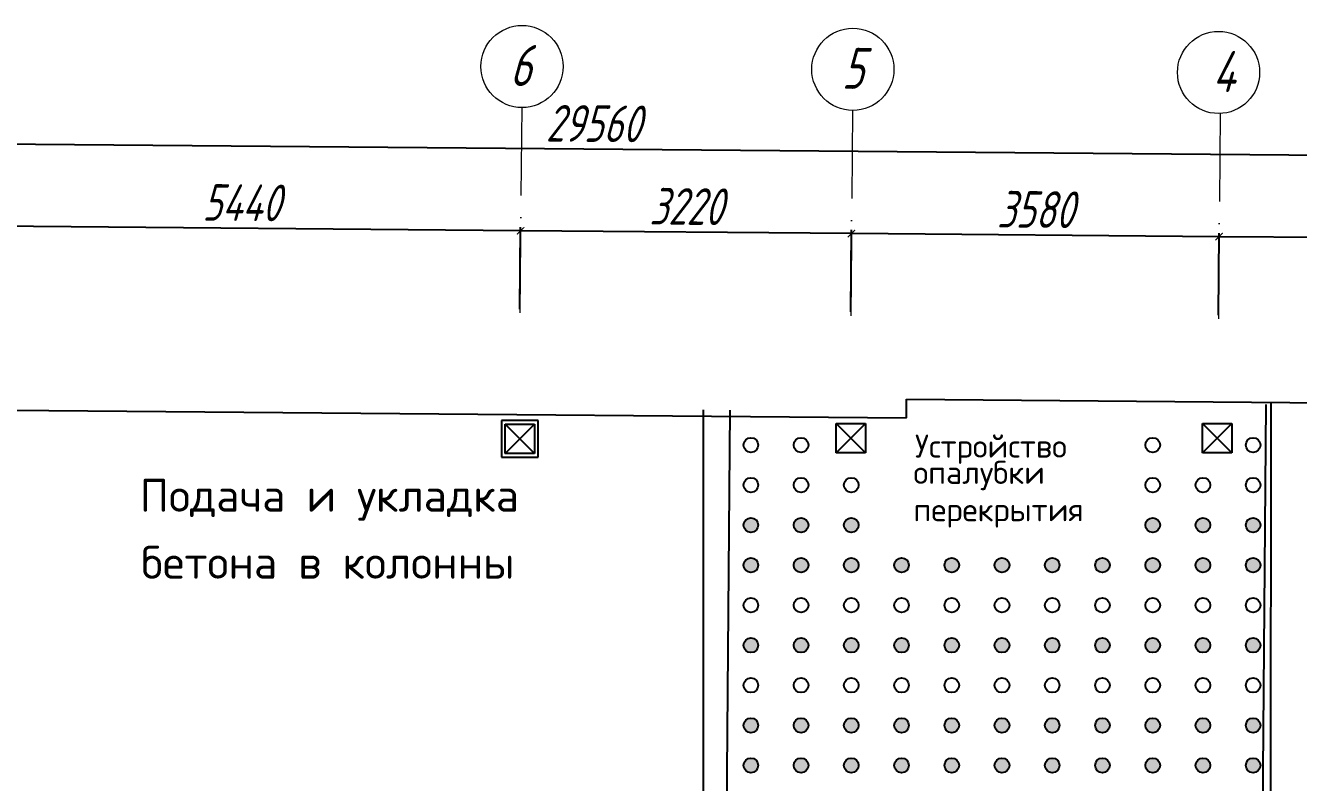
# Model space of a CAD drawing. Header units: millimetres. Extents: x 5763 to 12018931, y 39842 to 3600577.
# Drawn here: x 870921 to 888274, y 836778 to 847104 of the extents above; entities that cross this region are included whole.
import ezdxf

# ---------------------------------------------------------------- set-up
doc = ezdxf.new("R2010")
doc.units = ezdxf.units.MM
doc.linetypes.add('ACAD_ISO10W100', pattern=[18, 12, -3, 0, -3])
doc.layers.add('!Форматы', color=7, linetype='Continuous')
doc.layers.add('Архитектура', color=7, linetype='Continuous')
doc.layers.add('разм', color=5, linetype='Continuous', lineweight=15)
doc.styles.add('ISOCPEUR', font='isocpeur.ttf')
doc.styles.get("Standard").update_dxf_attribs({"font": 'romans.shx', "width": 0.7, "oblique": 15, "height": 500})
doc.styles.add('VSSP_ROMANS07', font='romans.shx', dxfattribs={"width": 0.7, "oblique": 15, "height": 250})
doc.dimstyles.new('Копия ISO-25', dxfattribs={"dimtxt": 250, "dimasz": 100, "dimexe": 50, "dimexo": 50, "dimgap": 100, "dimtad": 1, "dimdec": 0, "dimtxsty": 'Standard', "dimblk": 'ARCHTICK', "dimcen": 50, "dimadec": 0, "dimazin": 0, "dimtfac": 1, "dimtdec": 0, "dimtmove": 0, "dimatfit": 3, "dimldrblk": 'ARCHTICK', "dimfxl": 1, "dimarcsym": 0})

# ---------------------------------------------------------------- blocks, each defined once
blk = doc.blocks.new('_ArchTick')
at = {"color": 0, "linetype": 'ByBlock', "const_width": 0.15}
blk.add_lwpolyline([(-0.5, -0.5), (0.5, 0.5)], dxfattribs=at)
blk = doc.blocks.new('*D190')
at = {"layer": 'Defpoints', "color": 0, "transparency": 16777216}
for p in [(857969, 845593), (857969, 845593), (899353, 845239)]:
    blk.add_point(p, dxfattribs=at)
at = {"layer": 'Архитектура', "color": 0, "lineweight": -2, "transparency": 16777216}
for p, q in [((899353, 845239), (857969, 845593)), ((857969, 845543), (857969, 845543)), ((899353, 845289), (899353, 845289))]:
    blk.add_line(p, q, dxfattribs=at)
at = {"layer": 'Архитектура', "color": 0, "lineweight": -2, "transparency": 16777216, "xscale": 100, "yscale": 100, "zscale": 100}
for p, rotation in [((857969, 845593), 179.5101678472692), ((899353, 845239), 359.5101678472692)]:
    blk.add_blockref('_ArchTick', p, dxfattribs=dict(at, rotation=rotation))
at = {"layer": 'Архитектура', "color": 0, "lineweight": 20, "transparency": 16777216, "insert": (878664, 845766), "char_height": 500, "attachment_point": 5, "rotation": 359.5102}
blk.add_mtext('29560', dxfattribs=at)
blk = doc.blocks.new('*D191')
at = {"layer": 'Defpoints', "color": 0, "transparency": 16777216}
for p in [(891116, 844189), (891116, 844189), (895198, 844154)]:
    blk.add_point(p, dxfattribs=at)
at = {"layer": 'Архитектура', "color": 0, "lineweight": -2, "transparency": 16777216}
for p, q in [((895199, 844204), (895199, 844204)), ((895198, 844154), (891116, 844189)), ((891116, 844139), (891116, 844139))]:
    blk.add_line(p, q, dxfattribs=at)
at = {"layer": 'Архитектура', "color": 0, "lineweight": -2, "transparency": 16777216, "xscale": 100, "yscale": 100, "zscale": 100}
for p, rotation in [((891116, 844189), 179.5101678472692), ((895198, 844154), 359.5101678472692)]:
    blk.add_blockref('_ArchTick', p, dxfattribs=dict(at, rotation=rotation))
at = {"layer": 'Архитектура', "color": 0, "lineweight": 20, "transparency": 16777216, "insert": (893160, 844522), "char_height": 500, "width": 61153.46, "attachment_point": 5, "rotation": 359.5102}
blk.add_mtext('2915', dxfattribs=at)
blk = doc.blocks.new('*D201')
at = {"layer": 'Defpoints', "color": 0, "transparency": 16777216}
for p in [(887190, 844223), (887181, 843103), (891107, 843069)]:
    blk.add_point(p, dxfattribs=at)
at = {"layer": 'Архитектура', "color": 0, "lineweight": -2, "transparency": 16777216}
for p, q in [((887181, 843153), (887191, 844273)), ((891116, 844189), (887190, 844223)), ((891107, 843119), (891117, 844239))]:
    blk.add_line(p, q, dxfattribs=at)
at = {"layer": 'Архитектура', "color": 0, "lineweight": -2, "transparency": 16777216, "xscale": 100, "yscale": 100, "zscale": 100}
for p, rotation in [((887190, 844223), 179.5101678472692), ((891116, 844189), 359.5101678472692)]:
    blk.add_blockref('_ArchTick', p, dxfattribs=dict(at, rotation=rotation))
at = {"layer": 'Архитектура', "color": 0, "lineweight": 20, "transparency": 16777216, "insert": (889156, 844556), "char_height": 500, "attachment_point": 5, "rotation": 359.5102}
blk.add_mtext('2805', dxfattribs=at)
blk = doc.blocks.new('*D192')
at = {"layer": 'Defpoints', "color": 0, "transparency": 16777216}
for p in [(877671, 844304), (877661, 843184), (882170, 843146)]:
    blk.add_point(p, dxfattribs=at)
at = {"layer": 'Архитектура', "color": 0, "lineweight": -2, "transparency": 16777216}
for p, q in [((877661, 843234), (877671, 844354)), ((882180, 844266), (877671, 844304)), ((882171, 843196), (882180, 844316))]:
    blk.add_line(p, q, dxfattribs=at)
at = {"layer": 'Архитектура', "color": 0, "lineweight": -2, "transparency": 16777216, "xscale": 100, "yscale": 100, "zscale": 100}
for p, rotation in [((877671, 844304), 179.5101678472692), ((882180, 844266), 359.5101678472692)]:
    blk.add_blockref('_ArchTick', p, dxfattribs=dict(at, rotation=rotation))
at = {"layer": 'Архитектура', "color": 0, "lineweight": 20, "transparency": 16777216, "insert": (879928, 844635), "char_height": 500, "width": 87154.5, "attachment_point": 5, "rotation": 359.5102}
blk.add_mtext('3220', dxfattribs=at)
blk = doc.blocks.new('*D204')
at = {"layer": 'Defpoints', "color": 0, "transparency": 16777216}
for p in [(882180, 844266), (882170, 843146), (887181, 843103)]:
    blk.add_point(p, dxfattribs=at)
at = {"layer": 'Архитектура', "color": 0, "lineweight": -2, "transparency": 16777216}
for p, q in [((882171, 843196), (882180, 844316)), ((887190, 844223), (882180, 844266)), ((887181, 843153), (887191, 844273))]:
    blk.add_line(p, q, dxfattribs=at)
at = {"layer": 'Архитектура', "color": 0, "lineweight": -2, "transparency": 16777216, "xscale": 100, "yscale": 100, "zscale": 100}
for p, rotation in [((882180, 844266), 179.5101678472692), ((887190, 844223), 359.5101678472692)]:
    blk.add_blockref('_ArchTick', p, dxfattribs=dict(at, rotation=rotation))
at = {"layer": 'Архитектура', "color": 0, "lineweight": 20, "transparency": 16777216, "insert": (884688, 844594), "char_height": 500, "attachment_point": 5, "rotation": 359.5102}
blk.add_mtext('3580', dxfattribs=at)
blk = doc.blocks.new('*D193')
at = {"layer": '!Форматы', "color": 0, "lineweight": -2, "transparency": 16777216}
for p, q in [((877671, 844304), (870056, 844369)), ((877671, 844354), (877671, 844354))]:
    blk.add_line(p, q, dxfattribs=at)
at = {"layer": 'Defpoints', "color": 0, "transparency": 16777216}
for p in [(870056, 844369), (870056, 844369), (877671, 844304)]:
    blk.add_point(p, dxfattribs=at)
at = {"layer": '!Форматы', "color": 0, "lineweight": -2, "transparency": 16777216, "xscale": 100, "yscale": 100, "zscale": 100}
for p, rotation in [((870056, 844369), 179.5101678472692), ((877671, 844304), 359.5101678472692)]:
    blk.add_blockref('_ArchTick', p, dxfattribs=dict(at, rotation=rotation))
at = {"layer": '!Форматы', "color": 0, "lineweight": 20, "transparency": 16777216, "insert": (873866, 844687), "char_height": 500, "attachment_point": 5, "rotation": 359.5102}
blk.add_mtext('5440', dxfattribs=at)

msp = doc.modelspace()

# ---------------------------------------------------------------- hatches: boundary and pattern name
h = msp.add_hatch(color=256)
h.dxf.hatch_style = 1
h.paths.add_polyline_path([(880908.76033, 840288.88976, 1), (880708.76033, 840288.88976, 1)])
h.paths.add_polyline_path([(880708.76033, 839742.72154, 1), (880908.76033, 839742.72154, 1)])
h.paths.add_polyline_path([(881393.37093, 839742.72154, 1), (881593.37093, 839742.72154, 1)])
h.paths.add_polyline_path([(881393.37093, 840288.88976, 1), (881593.37093, 840288.88976, 1)])
h.paths.add_polyline_path([(882077.98152, 840288.88976, 1), (882277.98152, 840288.88976, 1)])
h.paths.add_polyline_path([(882277.98152, 839742.72154, 1), (882077.98152, 839742.72154, 1)])
h.paths.add_polyline_path([(882762.59212, 839742.72154, 1), (882962.59212, 839742.72154, 1)])
h.paths.add_polyline_path([(883647.20271, 839742.72154, 1), (883447.20271, 839742.72154, 1)])
h.paths.add_polyline_path([(884331.81331, 839742.72154, 1), (884131.81331, 839742.72154, 1)])
h.paths.add_polyline_path([(885016.4239, 839742.72154, 1), (884816.4239, 839742.72154, 1)])
h.paths.add_polyline_path([(885701.03449, 839742.72154, 1), (885501.03449, 839742.72154, 1)])
h.paths.add_polyline_path([(886385.64509, 839742.72154, 1), (886185.64509, 839742.72154, 1)])
h.paths.add_polyline_path([(887070.25568, 839742.72154, 1), (886870.25568, 839742.72154, 1)])
h.paths.add_polyline_path([(887754.86628, 839742.72154, 1), (887554.86628, 839742.72154, 1)])
h.paths.add_polyline_path([(887554.86628, 840288.88976, 1), (887754.86628, 840288.88976, 1)])
h.paths.add_polyline_path([(887070.25568, 840288.88976, 1), (886870.25568, 840288.88976, 1)])
h.paths.add_polyline_path([(886385.64509, 840288.88976, 1), (886185.64509, 840288.88976, 1)])
h = msp.add_hatch(color=256)
h.dxf.hatch_style = 1
h.paths.add_polyline_path([(880908.76033, 838650.3851, 1), (880708.76033, 838650.3851, 1)])
h.paths.add_polyline_path([(881593.37093, 838650.3851, 1), (881393.37093, 838650.3851, 1)])
h.paths.add_polyline_path([(882277.98152, 838650.3851, 1), (882077.98152, 838650.3851, 1)])
h.paths.add_polyline_path([(882962.59212, 838650.3851, 1), (882762.59212, 838650.3851, 1)])
h.paths.add_polyline_path([(883647.20271, 838650.3851, 1), (883447.20271, 838650.3851, 1)])
h.paths.add_polyline_path([(884331.81331, 838650.3851, 1), (884131.81331, 838650.3851, 1)])
h = msp.add_hatch(color=256)
h.dxf.hatch_style = 1
h.paths.add_polyline_path([(882277.98152, 838650.3851, 1), (882077.98152, 838650.3851, 1)])
h.paths.add_polyline_path([(882962.59212, 838650.3851, 1), (882762.59212, 838650.3851, 1)])
h.paths.add_polyline_path([(883647.20271, 838650.3851, 1), (883447.20271, 838650.3851, 1)])
h.paths.add_polyline_path([(884331.81331, 838650.3851, 1), (884131.81331, 838650.3851, 1)])
h.paths.add_polyline_path([(885016.4239, 838650.3851, 1), (884816.4239, 838650.3851, 1)])
h.paths.add_polyline_path([(885701.03449, 838650.3851, 1), (885501.03449, 838650.3851, 1)])
h = msp.add_hatch(color=256)
h.dxf.hatch_style = 1
h.paths.add_polyline_path([(883647.20271, 838650.3851, 1), (883447.20271, 838650.3851, 1)])
h.paths.add_polyline_path([(884331.81331, 838650.3851, 1), (884131.81331, 838650.3851, 1)])
h.paths.add_polyline_path([(885016.4239, 838650.3851, 1), (884816.4239, 838650.3851, 1)])
h.paths.add_polyline_path([(885701.03449, 838650.3851, 1), (885501.03449, 838650.3851, 1)])
h.paths.add_polyline_path([(886385.64509, 838650.3851, 1), (886185.64509, 838650.3851, 1)])
h.paths.add_polyline_path([(887070.25568, 838650.3851, 1), (886870.25568, 838650.3851, 1)])
h = msp.add_hatch(color=256)
h.dxf.hatch_style = 1
h.paths.add_polyline_path([(884331.81331, 838650.3851, 1), (884131.81331, 838650.3851, 1)])
h.paths.add_polyline_path([(885016.4239, 838650.3851, 1), (884816.4239, 838650.3851, 1)])
h.paths.add_polyline_path([(885701.03449, 838650.3851, 1), (885501.03449, 838650.3851, 1)])
h.paths.add_polyline_path([(886385.64509, 838650.3851, 1), (886185.64509, 838650.3851, 1)])
h.paths.add_polyline_path([(887070.25568, 838650.3851, 1), (886870.25568, 838650.3851, 1)])
h.paths.add_polyline_path([(887754.86628, 838650.3851, 1), (887554.86628, 838650.3851, 1)])
h = msp.add_hatch(color=256)
h.dxf.hatch_style = 1
h.paths.add_polyline_path([(880708.76033, 837558.04866, 1), (880908.76033, 837558.04866, 1)])
h.paths.add_polyline_path([(881593.37093, 837558.04866, 1), (881393.37093, 837558.04866, 1)])
h.paths.add_polyline_path([(882277.98152, 837558.04866, 1), (882077.98152, 837558.04866, 1)])
h.paths.add_polyline_path([(882962.59212, 837558.04866, 1), (882762.59212, 837558.04866, 1)])
h.paths.add_polyline_path([(883647.20271, 837558.04866, 1), (883447.20271, 837558.04866, 1)])
h.paths.add_polyline_path([(884331.81331, 837558.04866, 1), (884131.81331, 837558.04866, 1)])
h.paths.add_polyline_path([(880908.76033, 837011.88044, 1), (880708.76033, 837011.88044, 1)])
h.paths.add_polyline_path([(881593.37093, 837011.88044, 1), (881393.37093, 837011.88044, 1)])
h.paths.add_polyline_path([(882277.98152, 837011.88044, 1), (882077.98152, 837011.88044, 1)])
h.paths.add_polyline_path([(882962.59212, 837011.88044, 1), (882762.59212, 837011.88044, 1)])
h.paths.add_polyline_path([(883647.20271, 837011.88044, 1), (883447.20271, 837011.88044, 1)])
h.paths.add_polyline_path([(884331.81331, 837011.88044, 1), (884131.81331, 837011.88044, 1)])
h = msp.add_hatch(color=256)
h.dxf.hatch_style = 1
h.paths.add_polyline_path([(882077.98152, 837558.04866, 1), (882277.98152, 837558.04866, 1)])
h.paths.add_polyline_path([(882962.59212, 837558.04866, 1), (882762.59212, 837558.04866, 1)])
h.paths.add_polyline_path([(883647.20271, 837558.04866, 1), (883447.20271, 837558.04866, 1)])
h.paths.add_polyline_path([(884331.81331, 837558.04866, 1), (884131.81331, 837558.04866, 1)])
h.paths.add_polyline_path([(885016.4239, 837558.04866, 1), (884816.4239, 837558.04866, 1)])
h.paths.add_polyline_path([(885701.03449, 837558.04866, 1), (885501.03449, 837558.04866, 1)])
h.paths.add_polyline_path([(882277.98152, 837011.88044, 1), (882077.98152, 837011.88044, 1)])
h.paths.add_polyline_path([(882962.59212, 837011.88044, 1), (882762.59212, 837011.88044, 1)])
h.paths.add_polyline_path([(883647.20271, 837011.88044, 1), (883447.20271, 837011.88044, 1)])
h.paths.add_polyline_path([(884331.81331, 837011.88044, 1), (884131.81331, 837011.88044, 1)])
h.paths.add_polyline_path([(885016.4239, 837011.88044, 1), (884816.4239, 837011.88044, 1)])
h.paths.add_polyline_path([(885701.03449, 837011.88044, 1), (885501.03449, 837011.88044, 1)])
h = msp.add_hatch(color=256)
h.dxf.hatch_style = 1
h.paths.add_polyline_path([(883447.20271, 837558.04866, 1), (883647.20271, 837558.04866, 1)])
h.paths.add_polyline_path([(884331.81331, 837558.04866, 1), (884131.81331, 837558.04866, 1)])
h.paths.add_polyline_path([(885016.4239, 837558.04866, 1), (884816.4239, 837558.04866, 1)])
h.paths.add_polyline_path([(885701.03449, 837558.04866, 1), (885501.03449, 837558.04866, 1)])
h.paths.add_polyline_path([(886385.64509, 837558.04866, 1), (886185.64509, 837558.04866, 1)])
h.paths.add_polyline_path([(887070.25568, 837558.04866, 1), (886870.25568, 837558.04866, 1)])
h.paths.add_polyline_path([(883647.20271, 837011.88044, 1), (883447.20271, 837011.88044, 1)])
h.paths.add_polyline_path([(884331.81331, 837011.88044, 1), (884131.81331, 837011.88044, 1)])
h.paths.add_polyline_path([(885016.4239, 837011.88044, 1), (884816.4239, 837011.88044, 1)])
h.paths.add_polyline_path([(885701.03449, 837011.88044, 1), (885501.03449, 837011.88044, 1)])
h.paths.add_polyline_path([(886385.64509, 837011.88044, 1), (886185.64509, 837011.88044, 1)])
h.paths.add_polyline_path([(887070.25568, 837011.88044, 1), (886870.25568, 837011.88044, 1)])
h = msp.add_hatch(color=256)
h.dxf.hatch_style = 1
h.paths.add_polyline_path([(884131.81331, 837558.04866, 1), (884331.81331, 837558.04866, 1)])
h.paths.add_polyline_path([(885016.4239, 837558.04866, 1), (884816.4239, 837558.04866, 1)])
h.paths.add_polyline_path([(885701.03449, 837558.04866, 1), (885501.03449, 837558.04866, 1)])
h.paths.add_polyline_path([(886385.64509, 837558.04866, 1), (886185.64509, 837558.04866, 1)])
h.paths.add_polyline_path([(887070.25568, 837558.04866, 1), (886870.25568, 837558.04866, 1)])
h.paths.add_polyline_path([(887754.86628, 837558.04866, 1), (887554.86628, 837558.04866, 1)])
h.paths.add_polyline_path([(884331.81331, 837011.88044, 1), (884131.81331, 837011.88044, 1)])
h.paths.add_polyline_path([(885016.4239, 837011.88044, 1), (884816.4239, 837011.88044, 1)])
h.paths.add_polyline_path([(885701.03449, 837011.88044, 1), (885501.03449, 837011.88044, 1)])
h.paths.add_polyline_path([(886385.64509, 837011.88044, 1), (886185.64509, 837011.88044, 1)])
h.paths.add_polyline_path([(887070.25568, 837011.88044, 1), (886870.25568, 837011.88044, 1)])
h.paths.add_polyline_path([(887754.86628, 837011.88044, 1), (887554.86628, 837011.88044, 1)])

# ---------------------------------------------------------------- linework, layer by layer
for p, q in [((887894.33787, 841964.47398), (887886.50982, 823423.67103)), ((880161.47365, 823602.88449), (880161.47365, 841859.55167)), ((880370.75077, 823518.33147), (880527.5303, 841856.4221)), ((887676.50982, 823423.67103), (887834.75154, 841932.7899)), ((877461.0704, 841715.89391), (877411.0704, 841715.89391)), ((877411.0704, 841715.89391), (877411.0704, 841265.89391)), ((877861.0704, 841715.89391), (877461.0704, 841715.89391)), ((877461.0704, 841265.89391), (877461.0704, 841665.89391)), ((877461.0704, 841665.89391), (877861.0704, 841665.89391)), ((877461.0704, 841665.89391), (877861.0704, 841265.89391)), ((877461.0704, 841265.89391), (877861.0704, 841665.89391)), ((877911.0704, 841715.89391), (877861.0704, 841715.89391)), ((877861.0704, 841665.89391), (877861.0704, 841265.89391)), ((877911.0704, 841215.89391), (877911.0704, 841715.89391)), ((881970.30453, 841273.40097), (881970.30453, 841673.40097)), ((881970.30453, 841673.40097), (882370.30453, 841673.40097)), ((881970.30453, 841673.40097), (882370.30453, 841273.40097)), ((881970.30453, 841273.40097), (882370.30453, 841673.40097)), ((882370.30453, 841673.40097), (882370.30453, 841273.40097)), ((886966.79081, 841273.40097), (886966.79081, 841673.40097)), ((886966.79081, 841673.40097), (887366.79081, 841673.40097)), ((886966.79081, 841673.40097), (887366.79081, 841273.40097)), ((886966.79081, 841273.40097), (887366.79081, 841673.40097)), ((887366.79081, 841673.40097), (887366.79081, 841273.40097)), ((877411.0704, 841265.89391), (877411.0704, 841215.89391)), ((877861.0704, 841265.89391), (877461.0704, 841265.89391)), ((882370.30453, 841273.40097), (881970.30453, 841273.40097)), ((887366.79081, 841273.40097), (886966.79081, 841273.40097)), ((877411.0704, 841215.89391), (877861.0704, 841215.89391)), ((877861.0704, 841215.89391), (877911.0704, 841215.89391))]:
    msp.add_line(p, q)
at = {"ltscale": 100}
for p, q in [((877450.97979, 841254.6974), (877450.97979, 841254.6974)), ((881960.21393, 841262.20446), (881960.21393, 841262.20446)), ((886956.70021, 841262.20446), (886956.70021, 841262.20446))]:
    msp.add_line(p, q, dxfattribs=at)
for centre in [(880808.76033, 841381.2262), (881493.37093, 841381.2262), (881493.37093, 841381.2262), (886285.64509, 841381.2262), (886285.64509, 841381.2262), (887654.86628, 841381.2262), (880808.76033, 840835.05798), (880808.76033, 840835.05798), (881493.37093, 840835.05798), (881493.37093, 840835.05798), (881493.37093, 840835.05798), (881493.37093, 840835.05798), (882177.98152, 840835.05798), (882177.98152, 840835.05798), (882177.98152, 840835.05798), (882177.98152, 840835.05798), (886285.64509, 840835.05798), (886285.64509, 840835.05798), (886285.64509, 840835.05798), (886285.64509, 840835.05798), (886970.25568, 840835.05798), (886970.25568, 840835.05798), (887654.86628, 840835.05798), (887654.86628, 840835.05798), (880808.76033, 840288.88976), (880808.76033, 840288.88976), (881493.37093, 840288.88976), (881493.37093, 840288.88976), (881493.37093, 840288.88976), (881493.37093, 840288.88976), (882177.98152, 840288.88976), (882177.98152, 840288.88976), (882177.98152, 840288.88976), (882177.98152, 840288.88976), (886285.64509, 840288.88976), (886285.64509, 840288.88976), (886970.25568, 840288.88976), (886970.25568, 840288.88976), (886970.25568, 840288.88976), (886970.25568, 840288.88976), (887654.86628, 840288.88976), (887654.86628, 840288.88976), (880808.76033, 839742.72154), (880808.76033, 839742.72154), (881493.37093, 839742.72154), (881493.37093, 839742.72154), (881493.37093, 839742.72154), (881493.37093, 839742.72154), (882177.98152, 839742.72154), (882177.98152, 839742.72154), (882177.98152, 839742.72154), (882177.98152, 839742.72154), (882862.59212, 839742.72154), (882862.59212, 839742.72154), (882862.59212, 839742.72154), (882862.59212, 839742.72154), (883547.20271, 839742.72154), (883547.20271, 839742.72154), (884231.81331, 839742.72154), (884231.81331, 839742.72154), (884231.81331, 839742.72154), (884231.81331, 839742.72154), (884916.4239, 839742.72154), (884916.4239, 839742.72154), (884916.4239, 839742.72154), (884916.4239, 839742.72154), (885601.03449, 839742.72154), (885601.03449, 839742.72154), (885601.03449, 839742.72154), (885601.03449, 839742.72154), (886285.64509, 839742.72154), (886285.64509, 839742.72154), (886285.64509, 839742.72154), (886285.64509, 839742.72154), (886970.25568, 839742.72154), (886970.25568, 839742.72154), (886970.25568, 839742.72154), (886970.25568, 839742.72154), (887654.86628, 839742.72154), (887654.86628, 839742.72154), (880808.76033, 839196.55332), (880808.76033, 839196.55332), (881493.37093, 839196.55332), (881493.37093, 839196.55332), (881493.37093, 839196.55332), (881493.37093, 839196.55332), (882177.98152, 839196.55332), (882177.98152, 839196.55332), (882177.98152, 839196.55332), (882177.98152, 839196.55332), (882862.59212, 839196.55332), (882862.59212, 839196.55332), (882862.59212, 839196.55332), (882862.59212, 839196.55332), (883547.20271, 839196.55332), (883547.20271, 839196.55332), (883547.20271, 839196.55332), (883547.20271, 839196.55332), (884231.81331, 839196.55332), (884231.81331, 839196.55332), (884231.81331, 839196.55332), (884231.81331, 839196.55332), (884231.81331, 839196.55332), (884231.81331, 839196.55332), (884916.4239, 839196.55332), (884916.4239, 839196.55332), (884916.4239, 839196.55332), (884916.4239, 839196.55332), (885601.03449, 839196.55332), (885601.03449, 839196.55332), (885601.03449, 839196.55332), (885601.03449, 839196.55332), (885601.03449, 839196.55332), (885601.03449, 839196.55332), (886285.64509, 839196.55332), (886285.64509, 839196.55332), (886285.64509, 839196.55332), (886285.64509, 839196.55332), (886970.25568, 839196.55332), (886970.25568, 839196.55332), (887654.86628, 839196.55332), (887654.86628, 839196.55332), (880808.76033, 838650.3851), (880808.76033, 838650.3851), (881493.37093, 838650.3851), (881493.37093, 838650.3851), (881493.37093, 838650.3851), (881493.37093, 838650.3851), (882177.98152, 838650.3851), (882177.98152, 838650.3851), (882177.98152, 838650.3851), (882177.98152, 838650.3851), (882862.59212, 838650.3851), (882862.59212, 838650.3851), (882862.59212, 838650.3851), (882862.59212, 838650.3851), (883547.20271, 838650.3851), (883547.20271, 838650.3851), (883547.20271, 838650.3851), (883547.20271, 838650.3851), (884231.81331, 838650.3851), (884231.81331, 838650.3851), (884231.81331, 838650.3851), (884231.81331, 838650.3851), (884231.81331, 838650.3851), (884231.81331, 838650.3851), (884916.4239, 838650.3851), (884916.4239, 838650.3851), (884916.4239, 838650.3851), (884916.4239, 838650.3851), (885601.03449, 838650.3851), (885601.03449, 838650.3851), (885601.03449, 838650.3851), (885601.03449, 838650.3851), (885601.03449, 838650.3851), (885601.03449, 838650.3851), (886285.64509, 838650.3851), (886285.64509, 838650.3851), (886285.64509, 838650.3851), (886285.64509, 838650.3851), (886970.25568, 838650.3851), (886970.25568, 838650.3851), (887654.86628, 838650.3851), (887654.86628, 838650.3851), (880808.76033, 838104.21688), (880808.76033, 838104.21688), (881493.37093, 838104.21688), (881493.37093, 838104.21688), (881493.37093, 838104.21688), (881493.37093, 838104.21688), (882177.98152, 838104.21688), (882177.98152, 838104.21688), (882177.98152, 838104.21688), (882177.98152, 838104.21688), (882862.59212, 838104.21688), (882862.59212, 838104.21688), (882862.59212, 838104.21688), (882862.59212, 838104.21688), (883547.20271, 838104.21688), (883547.20271, 838104.21688), (883547.20271, 838104.21688), (883547.20271, 838104.21688), (884231.81331, 838104.21688), (884231.81331, 838104.21688), (884231.81331, 838104.21688), (884231.81331, 838104.21688), (884231.81331, 838104.21688), (884231.81331, 838104.21688), (884916.4239, 838104.21688), (884916.4239, 838104.21688), (884916.4239, 838104.21688), (884916.4239, 838104.21688), (885601.03449, 838104.21688), (885601.03449, 838104.21688), (885601.03449, 838104.21688), (885601.03449, 838104.21688), (885601.03449, 838104.21688), (885601.03449, 838104.21688), (886285.64509, 838104.21688), (886285.64509, 838104.21688), (886285.64509, 838104.21688), (886285.64509, 838104.21688), (886970.25568, 838104.21688), (886970.25568, 838104.21688), (887654.86628, 838104.21688), (887654.86628, 838104.21688), (880808.76033, 837558.04866), (880808.76033, 837558.04866), (881493.37093, 837558.04866), (881493.37093, 837558.04866), (881493.37093, 837558.04866), (881493.37093, 837558.04866), (882177.98152, 837558.04866), (882177.98152, 837558.04866), (882177.98152, 837558.04866), (882177.98152, 837558.04866), (882862.59212, 837558.04866), (882862.59212, 837558.04866), (882862.59212, 837558.04866), (882862.59212, 837558.04866), (883547.20271, 837558.04866), (883547.20271, 837558.04866), (883547.20271, 837558.04866), (883547.20271, 837558.04866), (884231.81331, 837558.04866), (884231.81331, 837558.04866), (884231.81331, 837558.04866), (884231.81331, 837558.04866), (884231.81331, 837558.04866), (884231.81331, 837558.04866), (884916.4239, 837558.04866), (884916.4239, 837558.04866), (884916.4239, 837558.04866), (884916.4239, 837558.04866), (885601.03449, 837558.04866), (885601.03449, 837558.04866), (885601.03449, 837558.04866), (885601.03449, 837558.04866), (885601.03449, 837558.04866), (885601.03449, 837558.04866), (886285.64509, 837558.04866), (886285.64509, 837558.04866), (886285.64509, 837558.04866), (886285.64509, 837558.04866), (886970.25568, 837558.04866), (886970.25568, 837558.04866), (887654.86628, 837558.04866), (887654.86628, 837558.04866), (880808.76033, 837011.88044), (880808.76033, 837011.88044), (881493.37093, 837011.88044), (881493.37093, 837011.88044), (881493.37093, 837011.88044), (881493.37093, 837011.88044), (882177.98152, 837011.88044), (882177.98152, 837011.88044), (882177.98152, 837011.88044), (882177.98152, 837011.88044), (882862.59212, 837011.88044), (882862.59212, 837011.88044), (882862.59212, 837011.88044), (882862.59212, 837011.88044), (883547.20271, 837011.88044), (883547.20271, 837011.88044), (883547.20271, 837011.88044), (883547.20271, 837011.88044), (884231.81331, 837011.88044), (884231.81331, 837011.88044), (884231.81331, 837011.88044), (884231.81331, 837011.88044), (884231.81331, 837011.88044), (884231.81331, 837011.88044), (884916.4239, 837011.88044), (884916.4239, 837011.88044), (884916.4239, 837011.88044), (884916.4239, 837011.88044), (885601.03449, 837011.88044), (885601.03449, 837011.88044), (885601.03449, 837011.88044), (885601.03449, 837011.88044), (885601.03449, 837011.88044), (885601.03449, 837011.88044), (886285.64509, 837011.88044), (886285.64509, 837011.88044), (886285.64509, 837011.88044), (886285.64509, 837011.88044), (886970.25568, 837011.88044), (886970.25568, 837011.88044), (887654.86628, 837011.88044), (887654.86628, 837011.88044)]:
    msp.add_circle(centre, 100)
at = {"layer": 'Архитектура', "color": 7, "linetype": 'ACAD_ISO10W100', "lineweight": 20, "ltscale": 100}
for p, q in [((877685.00782, 845984.11292), (877661.0704, 843184.21539)), ((882194.24196, 845945.56171), (882170.30453, 843145.66418)), ((887204.65885, 845902.72569), (887180.72143, 843102.82816))]:
    msp.add_line(p, q, dxfattribs=at)
at = {"layer": 'Архитектура', "color": 7, "lineweight": 25}
for p, q in [((882928.42952, 841753.13204), (882930.58389, 842005.12281)), ((882928.42952, 841753.13204), (882930.58389, 842005.12281)), ((882930.58389, 842005.12281), (891450.48699, 841932.28282)), ((882930.58389, 842005.12281), (891450.48699, 841932.28282))]:
    msp.add_line(p, q, dxfattribs=at)
msp.add_lwpolyline([(899722.98692, 824668.93184), (899633.93969, 814253.31035), (886418.42266, 814366.29498), (886496.21928, 823465.96243), (870480.80457, 823602.88449), (870365.90787, 810163.71819), (857150.39084, 810276.70282), (857421.35954, 841971.20198), (882928.42952, 841753.13204)], dxfattribs=at)
at = {"layer": 'Архитектура', "color": 7, "lineweight": 20}
for centre in [(877689.79531, 846544.09246), (877689.79531, 846544.09246), (882199.02944, 846505.54125), (882199.02944, 846505.54125), (887183.49591, 846462.92709)]:
    msp.add_circle(centre, 560, dxfattribs=at)

# ---------------------------------------------------------------- texts
at = {"layer": 'Архитектура', "color": 7, "lineweight": 20, "style": 'VSSP_ROMANS07', "oblique": 15, "width": 0.7}
for s, p in [('6', (877520.1439, 846279.47325)), ('5', (882048.04402, 846240.76246)), ('4', (887098.01019, 846197.58832))]:
    msp.add_text(s, height=560, rotation=359.510167848, dxfattribs=at).set_placement(p)
at = {"layer": 'разм', "color": 0, "linetype": 'Continuous', "style": 'ISOCPEUR'}
for s, height, p in [('Устройство', 314.678, (883045.35504, 841209.4328)), ('опалубки ', 314.678, (883024.19933, 840851.20692)), ('Подача и укладка', 449.54, (872479.26999, 840470.83692)), ('перекрытия', 314.678, (883024.19933, 840341.64379)), ('бетона в колонны', 449.54, (872498.27944, 839557.61205))]:
    msp.add_text(s, height=height, dxfattribs=at).set_placement(p)

# ---------------------------------------------------------------- dimensions: what is measured, and where the dimension line sits
at = {"layer": '!Форматы', "color": 1, "lineweight": 20}
dim = msp.add_linear_dim(base=(870056.32706, 844369.27211), p1=(877670.64537, 844304.17432), p2=(870056.32706, 844369.27211), angle=179.510167847, text='5440', dimstyle='Копия ISO-25', dxfattribs=at)
dim.commit()
dim.dimension.update_dxf_attribs({"geometry": '*D193', "text_midpoint": (873866.47839, 844686.71042)})
at = {"layer": 'Архитектура', "color": 7, "lineweight": 20}
for base, p1, p2, text, picture, middle in [((857968.93962, 845592.65286), (899352.82948, 845238.84575), (857968.93962, 845592.65286), '29560', '*D190', (878663.87673, 845765.73652)), ((877670.64537, 844304.17432), (882170.30453, 843145.66418), (877661.0704, 843184.21539), '3220', '*D192', (879928.25461, 844634.88592)), ((891116.16562, 844189.22329), (895198.13843, 844154.32491), (891116.16562, 844189.22329), '2915', '*D191', (893160.1442, 844521.76131)), ((882179.8795, 844265.62311), (887180.72143, 843102.82816), (882170.30453, 843145.66418), '3580', '*D204', (884688.08013, 844594.19231)), ((887190.29639, 844222.78709), (891106.59065, 843069.26437), (887180.72143, 843102.82816), '2805', '*D201', (889156.22318, 844555.9924))]:
    dim = msp.add_linear_dim(base=base, p1=p1, p2=p2, angle=179.510167847, text=text, dimstyle='Копия ISO-25', dxfattribs=at)
    dim.commit()
    dim.dimension.update_dxf_attribs({"geometry": picture, "text_midpoint": middle})

doc.saveas('drawing.dxf')
